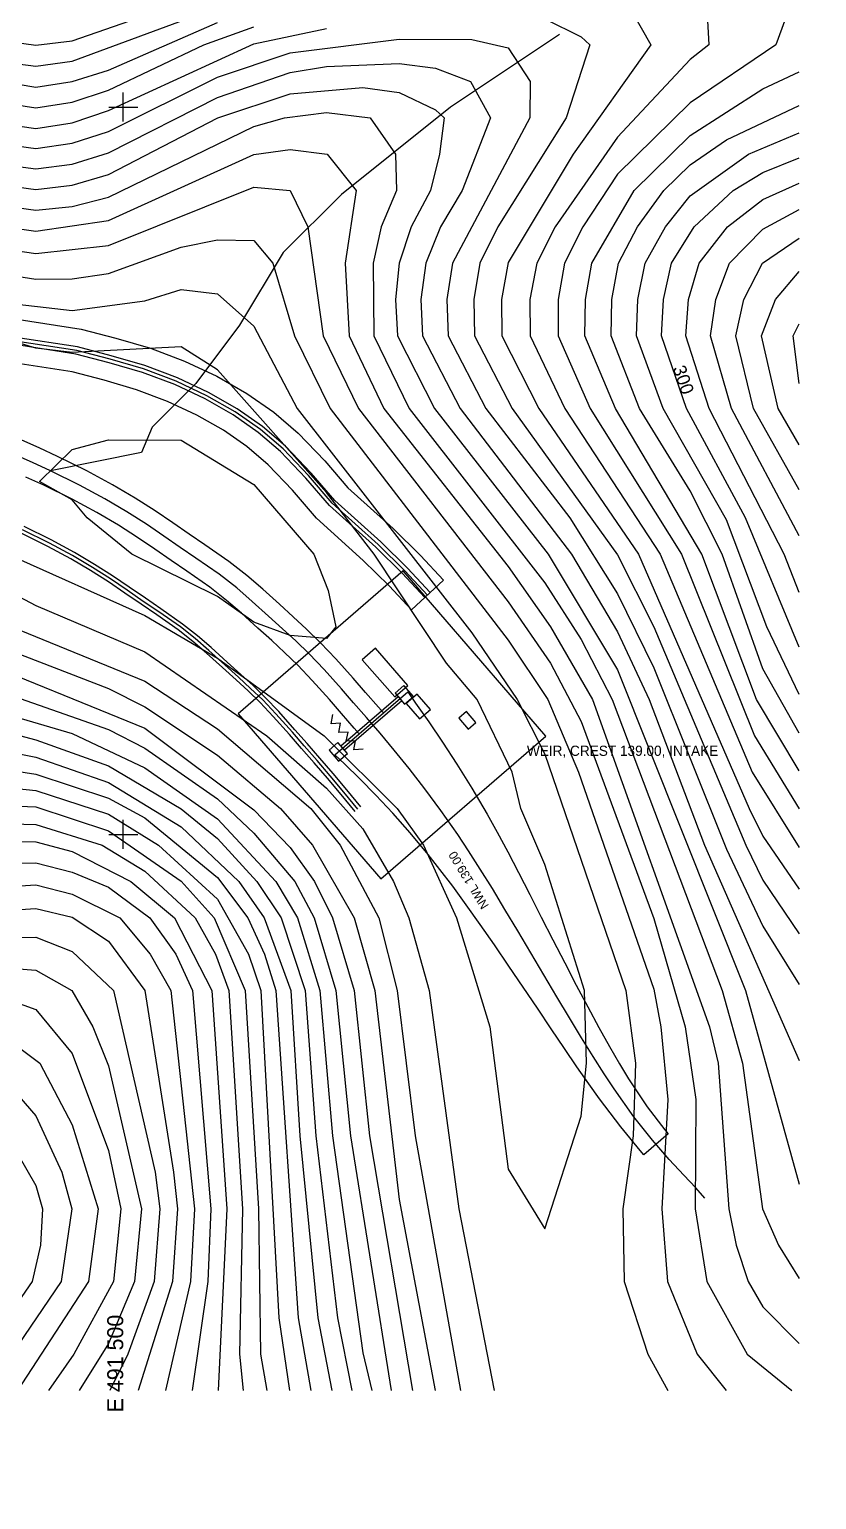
# Model space of a CAD drawing. Header units: metres. Extents: x 487515 to 493460, y 4520543 to 4524748.
# Drawn here: x 491435 to 491977, y 4520543 to 4521553 of the extents above; entities that cross this region are included whole.
import ezdxf
from ezdxf.enums import TextEntityAlignment as Align

# ---------------------------------------------------------------- set-up
doc = ezdxf.new("R2010")
doc.units = ezdxf.units.M
for name, color, linetype in [('CARRIAGEWAY-EDGE', 41, 'Continuous'), ('EXPROPRIATION-BOUNDARY', 1, 'Continuous'), ('FISH-PASS', 4, 'Continuous'), ('GRID-COORDINATES', 8, 'Continuous'), ('HEADRACE-AXIS', 5, 'Continuous'), ('HEADRACE-CHANNEL', 5, 'Continuous'), ('RESERVOIR-NWL-139', 150, 'Continuous'), ('RIVER-AXIS', 150, 'Continuous'), ('RIVER-WATER-EDGE', 150, 'Continuous'), ('ROAD-ACCESS', 41, 'Continuous'), ('SAND-TRAP', 4, 'Continuous'), ('STREAM', 150, 'Continuous'), ('TOPO-CONTOUR-MAJOR', 8, 'Continuous'), ('TOPO-CONTOUR-MINOR', 252, 'Continuous'), ('TOPO-TEXT', 8, 'Continuous'), ('WEIR-CONTROL-BUILDING', 2, 'Continuous'), ('WEIR-STRUCTURE', 4, 'Continuous')]:
    doc.layers.add(name, color=color, linetype=linetype)

msp = doc.modelspace()

# ---------------------------------------------------------------- linework, layer by layer
at = {"layer": 'CARRIAGEWAY-EDGE'}
for points in [[(491659.4, 4521015.8), (491649.8, 4521027.5), (491640.5, 4521038.6), (491631.4, 4521049.1), (491622.6, 4521059.1), (491614.4, 4521068.6), (491603.2, 4521081.1), (491594.1, 4521090.7), (491585.9, 4521098.6), (491577.6, 4521106.3), (491568.2, 4521114.7), (491557.2, 4521124.7), (491547.9, 4521132.7), (491537.8, 4521140.6), (491523, 4521150.9), (491512.3, 4521158.2), (491501.2, 4521165.9), (491489.8, 4521173.6), (491477.6, 4521181.4), (491463.9, 4521189.5), (491448.2, 4521198), (491429.7, 4521207.1)], [(491663.3, 4521018.9), (491653.7, 4521030.7), (491644.3, 4521041.9), (491635.2, 4521052.4), (491626.4, 4521062.4), (491618.1, 4521071.9), (491606.9, 4521084.5), (491597.6, 4521094.2), (491589.3, 4521102.3), (491580.9, 4521110), (491571.5, 4521118.4), (491560.5, 4521128.4), (491551.1, 4521136.6), (491540.8, 4521144.6), (491525.9, 4521155), (491515.2, 4521162.3), (491504, 4521170), (491492.6, 4521177.7), (491480.2, 4521185.6), (491466.4, 4521193.8), (491450.5, 4521202.4), (491431.8, 4521211.6)]]:
    msp.add_lwpolyline(points, dxfattribs=at)
at = {"layer": 'EXPROPRIATION-BOUNDARY'}
msp.add_lwpolyline([(491428.4, 4521354), (491471, 4521347.3), (491494.9, 4521341.2), (491518.7, 4521334.2), (491542.2, 4521325.4), (491564.4, 4521315), (491585.1, 4521303.2), (491603.5, 4521290.2), (491620.2, 4521275.9), (491638.6, 4521256.8), (491654.5, 4521238.3), (491685.6, 4521210.2), (491704.4, 4521191.8), (491720.2, 4521174.7), (491698.2, 4521154.3), (491682.9, 4521170.9), (491665.1, 4521188.3), (491633, 4521217.3), (491616.4, 4521236.6), (491599.6, 4521254.1), (491585.1, 4521266.6), (491569, 4521277.8), (491550.6, 4521288.3), (491530.5, 4521297.7), (491509.2, 4521305.7), (491487, 4521312.2), (491464.9, 4521317.9), (491423.2, 4521324.5)], dxfattribs=at)
msp.add_lwpolyline([(491790.6, 4521067.6), (491692.5, 4521181.1), (491579, 4521083), (491677.1, 4520969.5)], close=True, dxfattribs=at)
at = {"layer": 'FISH-PASS'}
msp.add_lwpolyline([(491664.9, 4521058.5), (491658.6, 4521058.1), (491659.8, 4521064.4), (491653.4, 4521064.2), (491654.6, 4521070.4), (491648.2, 4521070.1), (491649.4, 4521076.4), (491643, 4521076.1), (491644.1, 4521082.5)], dxfattribs=at)
at = {"layer": 'GRID-COORDINATES'}
for p, q in [((491490, 4521500), (491510, 4521500)), ((491500, 4521490), (491500, 4521510)), ((491500, 4520990), (491500, 4521010)), ((491490, 4521000), (491510, 4521000))]:
    msp.add_line(p, q, dxfattribs=at)
at = {"layer": 'HEADRACE-AXIS'}
msp.add_lwpolyline([(491709.2, 4521164.5), (491693.6, 4521181.3), (491675.3, 4521199.2), (491643.7, 4521227.8), (491627.5, 4521246.7), (491609.9, 4521265), (491594.3, 4521278.4), (491577, 4521290.5), (491557.5, 4521301.6), (491536.3, 4521311.6), (491514, 4521320), (491491, 4521326.7), (491468, 4521332.6), (491425.8, 4521339.2)], dxfattribs=at)
at = {"layer": 'HEADRACE-CHANNEL'}
for points in [[(491711.1, 4521166.2), (491695.4, 4521183.1), (491677.1, 4521201.1), (491645.5, 4521229.5), (491629.3, 4521248.4), (491611.6, 4521266.8), (491595.8, 4521280.4), (491578.4, 4521292.6), (491558.7, 4521303.9), (491537.3, 4521313.9), (491514.8, 4521322.3), (491491.6, 4521329.1), (491468.5, 4521335.1), (491426.2, 4521341.7)], [(491707.4, 4521162.8), (491691.8, 4521179.6), (491673.6, 4521197.4), (491641.9, 4521226.1), (491625.6, 4521245), (491608.2, 4521263.2), (491592.8, 4521276.4), (491575.7, 4521288.4), (491556.4, 4521299.4), (491535.4, 4521309.2), (491513.2, 4521317.6), (491490.3, 4521324.3), (491467.5, 4521330.2), (491425.4, 4521336.8)]]:
    msp.add_lwpolyline(points, dxfattribs=at)
at = {"layer": 'RESERVOIR-NWL-139'}
msp.add_lwpolyline([(491858.1, 4520779.8), (491855.5, 4520782.8), (491842.1, 4520799), (491827.5, 4520818.1), (491820.1, 4520828.6), (491812, 4520840.2), (491803.4, 4520852.9), (491794.3, 4520866.4), (491784.8, 4520880.5), (491775.1, 4520894.9), (491765.2, 4520909.5), (491755.3, 4520924), (491745.4, 4520938.1), (491735.8, 4520951.6), (491726.6, 4520964.3), (491717.8, 4520975.9), (491709.7, 4520986.2), (491697.2, 4521001.1), (491685.3, 4521014.7), (491673.8, 4521027), (491662.7, 4521038.2), (491652.1, 4521048.6), (491645.6, 4521054.8), (491695.6, 4521098), (491701, 4521090.3), (491710.1, 4521077.4), (491719.6, 4521063.4), (491729.5, 4521048.2), (491739.7, 4521031.7), (491750.3, 4521013.8), (491757.2, 4521001.5), (491764.4, 4520988.1), (491771.9, 4520973.7), (491779.6, 4520958.7), (491787.5, 4520943.2), (491795.5, 4520927.5), (491803.6, 4520911.8), (491811.5, 4520896.4), (491819.4, 4520881.5), (491827, 4520867.3), (491834.3, 4520854.1), (491841.2, 4520842.2), (491847.5, 4520831.9), (491860.3, 4520812.7), (491872.5, 4520796.9), (491874.7, 4520794.2)], close=True, dxfattribs=at)
at = {"layer": 'RIVER-AXIS'}
msp.add_lwpolyline([(491900, 4520750), (491893.7, 4520757), (491885.5, 4520765.7), (491875.5, 4520776.6), (491864, 4520789.8), (491851.2, 4520805.8), (491837.5, 4520825), (491830.6, 4520835.4), (491823.2, 4520847.2), (491815.2, 4520860.1), (491806.8, 4520873.9), (491798.2, 4520888.4), (491789.3, 4520903.4), (491780.4, 4520918.5), (491771.4, 4520933.6), (491762.5, 4520948.4), (491753.9, 4520962.7), (491745.5, 4520976.2), (491737.5, 4520988.7), (491730, 4521000), (491718.5, 4521016.4), (491707.4, 4521031.4), (491696.7, 4521045.2), (491686.4, 4521057.8), (491676.6, 4521069.5), (491667.2, 4521080.3), (491658.4, 4521090.4), (491650, 4521100), (491638.1, 4521113.4), (491627.8, 4521124.1), (491618.6, 4521133.1), (491609.5, 4521141.4), (491600, 4521150), (491588.7, 4521160.2), (491578.1, 4521169.4), (491566, 4521178.8), (491550, 4521190), (491539.2, 4521197.3), (491528, 4521205.1), (491515.9, 4521213.3), (491502.5, 4521221.8), (491487.3, 4521230.8), (491470, 4521240.2), (491450, 4521250), (491437.6, 4521255.7), (491423.7, 4521261.8)], dxfattribs=at)
at = {"layer": 'RIVER-WATER-EDGE'}
for points in [[(491678.9, 4521083.6), (491675.5, 4521087.5), (491666.7, 4521097.6), (491658.2, 4521107.3), (491646.2, 4521120.8), (491635.7, 4521131.8), (491626.1, 4521141.1), (491616.9, 4521149.6), (491607.4, 4521158.2), (491596, 4521168.5), (491585.1, 4521177.9), (491572.5, 4521187.7), (491556.2, 4521199.1), (491545.4, 4521206.4), (491534.2, 4521214.2), (491521.9, 4521222.5), (491508.2, 4521231.2), (491492.7, 4521240.4), (491475, 4521250), (491454.7, 4521259.9), (491442.1, 4521265.7), (491428.1, 4521271.9)], [(491662.3, 4521069.2), (491658.9, 4521073.1), (491650.1, 4521083.2), (491641.8, 4521092.7), (491630, 4521105.9), (491620, 4521116.3), (491611, 4521125.1), (491602.1, 4521133.3), (491592.6, 4521141.8), (491581.4, 4521152), (491571.1, 4521160.9), (491559.5, 4521170), (491543.8, 4521180.9), (491533, 4521188.3), (491521.8, 4521196), (491509.9, 4521204.1), (491496.7, 4521212.5), (491481.9, 4521221.2), (491464.9, 4521230.4), (491445.3, 4521240.1), (491433.1, 4521245.6)]]:
    msp.add_lwpolyline(points, dxfattribs=at)
at = {"layer": 'ROAD-ACCESS'}
msp.add_lwpolyline([(491661.3, 4521017.3), (491651.7, 4521029.1), (491642.4, 4521040.2), (491633.3, 4521050.7), (491624.5, 4521060.8), (491616.3, 4521070.2), (491605, 4521082.8), (491595.9, 4521092.4), (491587.6, 4521100.4), (491579.2, 4521108.2), (491569.9, 4521116.6), (491558.9, 4521126.5), (491549.5, 4521134.6), (491539.3, 4521142.6), (491524.5, 4521152.9), (491513.8, 4521160.2), (491502.6, 4521167.9), (491491.2, 4521175.7), (491478.9, 4521183.5), (491465.1, 4521191.7), (491449.3, 4521200.2), (491430.7, 4521209.3)], dxfattribs=at)
at = {"layer": 'SAND-TRAP'}
msp.add_lwpolyline([(491695.7, 4521102.3), (491673.4, 4521128), (491664.3, 4521120.1), (491686.7, 4521094.5)], close=True, dxfattribs=at)
at = {"layer": 'STREAM'}
msp.add_lwpolyline([(491800, 4521550), (491725, 4521500), (491650, 4521440), (491610, 4521400), (491580, 4521350), (491550, 4521310), (491520, 4521280), (491512.5, 4521262.5), (491450, 4521250)], dxfattribs=at)
at = {"layer": 'TOPO-CONTOUR-MAJOR'}
for points in [[(491297.4, 4521567.7), (491339.8, 4521543.5), (491389.8, 4521522.2), (491439.8, 4521513.8), (491464.8, 4521517.5), (491489.8, 4521525.4), (491564.8, 4521558.2)], [(491901.3, 4521567.7), (491902.7, 4521542.7), (491889.8, 4521532.7), (491839.8, 4521479.4), (491797, 4521417.7), (491784.4, 4521392.7), (491779.7, 4521367.7), (491779.8, 4521342.7), (491803.7, 4521292.7), (491869.2, 4521192.7), (491932.5, 4521042.7), (491964.8, 4520990.9)], [(491164.8, 4521555.3), (491239.8, 4521512.4), (491339.8, 4521466.9), (491389.8, 4521450.2), (491439.8, 4521443.4), (491464.8, 4521446.4), (491489.8, 4521453.6), (491565, 4521492.7), (491614.8, 4521509.1), (491664.8, 4521513.4), (491689.8, 4521510.1), (491714.8, 4521498.1), (491720.6, 4521492.7), (491717.4, 4521467.7), (491711.4, 4521442.7), (491698.1, 4521417.7), (491689.8, 4521392.7), (491687.2, 4521367.7), (491688.6, 4521342.7), (491714, 4521292.7), (491792.3, 4521192.7), (491839.8, 4521113.1), (491927.8, 4520892.7), (491964.8, 4520759.5)], [(491964.8, 4521128.8), (491927.9, 4521217.7), (491887.3, 4521292.7), (491870.1, 4521342.7), (491871.5, 4521367.7), (491877.1, 4521392.7), (491892.7, 4521417.7), (491919.5, 4521442.7), (491939.8, 4521455.1), (491964.8, 4521465.2)], [(491414.8, 4521365.9), (491464.8, 4521360.2), (491514.8, 4521366.9), (491539.8, 4521374.7), (491564.8, 4521371.6), (491589.8, 4521349.4), (491619.5, 4521292.7), (491739.8, 4521138.5), (491770.9, 4521092.7), (491789.8, 4521055.1), (491845.5, 4520892.7), (491852.2, 4520842.7), (491850.7, 4520792.7), (491843.5, 4520742.7), (491844.5, 4520692.7), (491860.8, 4520642.7), (491874.4, 4520617.7)], [(491964.8, 4521310), (491960.7, 4521342.7), (491964.8, 4521351)], [(490373.7, 4521242.7), (490449, 4521217.7), (490489.8, 4521207.9), (490539.8, 4521201.3), (490589.8, 4521206.4), (490839.8, 4521263.2), (490889.8, 4521271.6), (491014.8, 4521273.2), (491089.8, 4521278.1), (491139.8, 4521276.2), (491189.8, 4521268.9), (491214.8, 4521261.4), (491339.8, 4521210.3), (491439.8, 4521157.3), (491514.8, 4521125.6), (491598.8, 4521067.7), (491639.8, 4521031.9), (491664.8, 4521003.9), (491685.9, 4520967.7), (491696.5, 4520942.7), (491710.4, 4520892.7), (491730.8, 4520742.7), (491755.1, 4520617.7)], [(490314.8, 4521109), (490439.8, 4521080.2), (490514.8, 4521049.6), (490539.8, 4521042.5), (490564.8, 4521041.8), (490639.8, 4521054), (490739.8, 4521052.8), (490839.8, 4521090.8), (490889.8, 4521095.2), (491014.8, 4521072.1), (491064.8, 4521069.2), (491139.8, 4521070.3), (491164.8, 4521067.1), (491214.8, 4521054.8), (491289.8, 4521028.9), (491314.8, 4521023.9), (491439.8, 4521018.9), (491489.8, 4521002.5), (491539.8, 4520967.9), (491562.5, 4520942.7), (491583.9, 4520892.7), (491593.1, 4520742.7), (491594.5, 4520642.7), (491598.7, 4520617.7)], [(491385, 4521092.7), (491464.8, 4521069.3), (491514.8, 4521045.7), (491564.8, 4521010.7), (491604.9, 4520967.7), (491619.9, 4520942.7), (491635.1, 4520892.7), (491643.8, 4520792.7), (491664.8, 4520643.7), (491671, 4520617.7)], [(491389.8, 4520945.8), (491439.8, 4520949), (491464.8, 4520943), (491489.8, 4520926.6), (491514.8, 4520892.7), (491534.6, 4520767.7), (491537.3, 4520742.7), (491533.8, 4520692.7), (491510.3, 4520617.7)], [(490417, 4520842.7), (490439.8, 4520812.5), (490464.8, 4520799.5), (490489.8, 4520794.8), (490589.8, 4520805.9), (490639.8, 4520801.3), (490689.8, 4520804), (490714.8, 4520813.1), (490764.8, 4520838.4), (490894.7, 4520917.7), (490939.8, 4520932.7), (490989.8, 4520938.9), (491039.8, 4520941.2), (491089.8, 4520937), (491139.8, 4520923.8), (491264.8, 4520878.2), (491389.8, 4520849.7), (491414.8, 4520835.2), (491439.8, 4520806.5), (491457.7, 4520767.7), (491464.6, 4520742.7), (491457.3, 4520692.7), (491406.2, 4520617.7)]]:
    msp.add_lwpolyline(points, dxfattribs=at)
at = {"layer": 'TOPO-CONTOUR-MINOR'}
for points in [[(491185.5, 4521592.7), (491248.7, 4521542.7), (491339.8, 4521496.7), (491389.8, 4521478.5), (491439.8, 4521471.5), (491464.8, 4521475.1), (491489.8, 4521483.2), (491564.8, 4521520.5), (491614.8, 4521537.2), (491689.8, 4521546.6), (491739.8, 4521546.4), (491764.8, 4521540.8), (491779.9, 4521517.7), (491779.7, 4521492.7), (491726.5, 4521392.7), (491722.6, 4521367.7), (491723.5, 4521342.7), (491749.4, 4521292.7), (491807, 4521217.7), (491839.8, 4521165.5), (491864.8, 4521114.6), (491914.8, 4520989.9), (491939.8, 4520937), (491964.8, 4520896.8)], [(491364.8, 4521563.4), (491389.8, 4521552.4), (491414.8, 4521546), (491439.8, 4521542.5), (491464.8, 4521545.5), (491589.8, 4521589)], [(491264.8, 4521572.3), (491309.7, 4521542.7), (491389.8, 4521507.4), (491439.8, 4521499.5), (491464.8, 4521503.4), (491489.8, 4521511.6), (491555.5, 4521542.7), (491589.8, 4521555.1)], [(491339.8, 4521559.7), (491389.8, 4521537.3), (491414.8, 4521531.3), (491439.8, 4521528.1), (491464.8, 4521531.6), (491589.8, 4521577.9)], [(491243.6, 4521567.7), (491289.8, 4521536.8), (491339.8, 4521512.1), (491389.5, 4521492.7), (491439.8, 4521485.4), (491464.8, 4521489.3), (491489.8, 4521497.6), (491589.8, 4521543.5), (491639.8, 4521554.1)], [(491789.8, 4521560.8), (491814.8, 4521548.3), (491820.8, 4521542.7), (491804.6, 4521492.7), (491757.6, 4521417.7), (491745.3, 4521392.7), (491741, 4521367.7), (491741.5, 4521342.7), (491767.4, 4521292.7), (491839.8, 4521192.1), (491864.9, 4521142.7), (491928.1, 4520992.7), (491939.8, 4520968.6), (491964.8, 4520931.7)], [(491848.7, 4521567.7), (491862.7, 4521542.7), (491809.3, 4521467.7), (491764.8, 4521393.1), (491760.1, 4521367.7), (491760.4, 4521342.7), (491785.8, 4521292.7), (491854.3, 4521192.7), (491930.5, 4521017.7), (491939.8, 4520998.7), (491964.8, 4520962.3)], [(491957.9, 4521567.7), (491948.7, 4521542.7), (491889.8, 4521503), (491839.8, 4521453.8), (491816, 4521417.7), (491803.5, 4521392.7), (491799, 4521367.7), (491799, 4521342.7), (491821.2, 4521292.7), (491883.8, 4521192.7), (491934, 4521067.7), (491964.8, 4521017.6)], [(491389.8, 4521464.3), (491439.8, 4521457.5), (491464.8, 4521460.8), (491489.8, 4521468.6), (491564.8, 4521506.7), (491614.8, 4521523.7), (491639.8, 4521528), (491689.8, 4521530), (491714.8, 4521526.7), (491738.9, 4521517.7), (491752.6, 4521492.7), (491733, 4521442.7), (491718.2, 4521417.7), (491708.1, 4521392.7), (491704.7, 4521367.7), (491705.8, 4521342.7), (491731.6, 4521292.7), (491808.2, 4521192.7), (491839.8, 4521139.2), (491861.7, 4521092.7), (491899.6, 4520992.7), (491964.8, 4520844.6)], [(491964.8, 4521043.6), (491935.4, 4521092.7), (491897.9, 4521192.7), (491838.4, 4521292.7), (491817.5, 4521342.7), (491817.8, 4521367.7), (491822.2, 4521392.7), (491851.4, 4521442.7), (491889.8, 4521480.5), (491939.8, 4521512.6), (491964.8, 4521524.2)], [(491964.8, 4521069.6), (491939.8, 4521113.9), (491911.8, 4521192.7), (491889.8, 4521236.1), (491855, 4521292.7), (491835.6, 4521342.7), (491836, 4521367.7), (491840.6, 4521392.7), (491853.6, 4521417.7), (491871.8, 4521442.7), (491889.8, 4521460.4), (491914.8, 4521477.5), (491964.8, 4521501.1)], [(491389.8, 4521436), (491439.8, 4521429.2), (491464.8, 4521431.6), (491489.8, 4521438.2), (491589.8, 4521486.7), (491610.8, 4521492.7), (491639.8, 4521496.2), (491669.7, 4521492.7), (491687.3, 4521467.7), (491687.9, 4521442.7), (491677.4, 4521417.7), (491671.9, 4521392.7), (491672.3, 4521342.7), (491696.6, 4521292.7), (491789.8, 4521173), (491814.8, 4521133.9), (491836.2, 4521092.7), (491911.9, 4520892.7), (491925.9, 4520842.7), (491939.7, 4520742.7), (491950.5, 4520717.7), (491964.8, 4520694.8)], [(491964.8, 4521096.2), (491942.5, 4521142.7), (491914.8, 4521216.2), (491871.3, 4521292.7), (491853, 4521342.7), (491853.9, 4521367.7), (491858.9, 4521392.7), (491872.8, 4521417.7), (491889.8, 4521439), (491929.9, 4521467.7), (491964.8, 4521482.2)], [(491389.8, 4521421.8), (491439.8, 4521414.8), (491489.8, 4521422), (491589.8, 4521467.4), (491614.8, 4521470.8), (491640.3, 4521467.7), (491660.1, 4521442.7), (491652.6, 4521392.7), (491655.3, 4521342.7), (491679.3, 4521292.7), (491764.8, 4521184.2), (491793.9, 4521142.7), (491822.6, 4521092.7), (491903.1, 4520867.7), (491909.2, 4520842.7), (491916.5, 4520742.7), (491921.5, 4520717.7), (491929.7, 4520692.7), (491939.8, 4520675.2), (491964.8, 4520650)], [(491389.8, 4521406.7), (491439.8, 4521399.3), (491489.8, 4521404.8), (491589.8, 4521445), (491614.8, 4521442.7), (491626.9, 4521417.7), (491637.4, 4521342.7), (491661.7, 4521292.7), (491764.8, 4521160), (491793.8, 4521117.7), (491814.8, 4521077.7), (491864.8, 4520942.2), (491886.5, 4520867.7), (491893.8, 4520817.7), (491893.3, 4520742.7), (491901.2, 4520692.7), (491929.1, 4520642.7), (491959.8, 4520617.7)], [(491964.8, 4521166.4), (491954.6, 4521192.7), (491902.9, 4521292.7), (491886.8, 4521342.7), (491888.8, 4521367.7), (491896, 4521392.7), (491915.6, 4521417.7), (491939.8, 4521436.4), (491964.8, 4521447.8)], [(491964.8, 4521205.2), (491918.3, 4521292.7), (491903.9, 4521342.7), (491907.4, 4521367.7), (491916.8, 4521392.7), (491939.8, 4521416.2), (491964.8, 4521429.5)], [(491964.8, 4521236.8), (491933.5, 4521292.7), (491921.2, 4521342.7), (491926.7, 4521367.7), (491939.5, 4521392.7), (491964.8, 4521409.9)], [(491414.8, 4521385.5), (491439.8, 4521381.6), (491464.8, 4521381.9), (491489.8, 4521385.6), (491539.8, 4521403.6), (491564.8, 4521408.8), (491589.8, 4521408.2), (491602.9, 4521392.7), (491617.7, 4521342.7), (491642.4, 4521292.7), (491764.8, 4521133.6), (491791.9, 4521092.7), (491813, 4521042.7), (491864.8, 4520893.5), (491869.6, 4520867.7), (491874.6, 4520817.7), (491870.3, 4520742.7), (491874.2, 4520692.7), (491894.6, 4520642.7), (491914.5, 4520617.7)], [(491964.8, 4521267.8), (491950.3, 4521292.7), (491938.8, 4521342.7), (491948.5, 4521367.7), (491964.8, 4521387)], [(491420.7, 4521192.7), (491514.8, 4521150.5), (491564.8, 4521121.1), (491638.1, 4521067.7), (491688.4, 4521017.7), (491706.5, 4520992.7), (491729.2, 4520942.7), (491752.2, 4520867.7), (491764.8, 4520769.9), (491789.8, 4520728.8), (491814.8, 4520806.4), (491818.6, 4520842.7), (491817.3, 4520892.7), (491789.8, 4520979.3), (491773.3, 4521017.7), (491767.5, 4521042.7), (491743.4, 4521092.7), (491722.3, 4521117.7), (491672.6, 4521192.7), (491639.8, 4521235), (491564.8, 4521319.3), (491539.8, 4521335.2), (491464.8, 4521331.2), (491439.8, 4521334.3), (491339.8, 4521364.6)], [(490414.8, 4521209.8), (490477.6, 4521192.7), (490539.8, 4521184.4), (490564.8, 4521185.2), (490613.9, 4521192.7), (490889.8, 4521250.8), (490939.8, 4521251.4), (490989.8, 4521247.8), (491089.8, 4521258.2), (491139.8, 4521258.2), (491189.8, 4521249.9), (491314.8, 4521203.3), (491423.3, 4521142.7), (491514.8, 4521105.4), (491564.8, 4521072.5), (491629.1, 4521017.7), (491649.2, 4520992.7), (491675.7, 4520942.7), (491688.3, 4520892.7), (491700.7, 4520792.7), (491731.9, 4520617.7)], [(490414.8, 4521193.1), (490489.8, 4521175.7), (490539.8, 4521169.4), (490564.8, 4521170.1), (490889.8, 4521231.5), (491014.8, 4521227.1), (491089.8, 4521239.1), (491139.8, 4521240.5), (491189.8, 4521232), (491289.8, 4521197.2), (491339.8, 4521173.5), (491389.8, 4521141.5), (491414.8, 4521129.1), (491489.8, 4521100.3), (491514.8, 4521087.7), (491564.8, 4521054.4), (491608.1, 4521017.7), (491630.1, 4520992.7), (491658.7, 4520942.7), (491672.9, 4520892.7), (491689.8, 4520748.9), (491714.5, 4520617.7)], [(490389.8, 4521186.3), (490489.8, 4521161.5), (490539.8, 4521154.5), (490564.8, 4521155), (490889.8, 4521213.1), (490939.8, 4521211.8), (490989.8, 4521205.7), (491014.8, 4521206.3), (491089.8, 4521221.4), (491139.8, 4521223.6), (491189.8, 4521214.7), (491289.8, 4521181.2), (491319.5, 4521167.7), (491389.8, 4521123.9), (491514.8, 4521073), (491589.8, 4521016.9), (491614.8, 4520990.9), (491631.6, 4520967.7), (491643.9, 4520942.7), (491658.8, 4520892.7), (491669.3, 4520792.7), (491699, 4520617.7)], [(490414.8, 4521165), (490514.8, 4521142.9), (490564.8, 4521139.9), (490889.8, 4521194.9), (490939.8, 4521192.6), (490989.8, 4521185.2), (491014.8, 4521185.6), (491089.8, 4521202.9), (491139.8, 4521206), (491189.8, 4521196.6), (491289.8, 4521165), (491314.8, 4521152.9), (491389.8, 4521107.1), (491489.8, 4521072.1), (491514.8, 4521059.2), (491564.8, 4521024.4), (491589.8, 4521000.9), (491618, 4520967.7), (491631.4, 4520942.7), (491646.3, 4520892.7), (491656.3, 4520792.7), (491684.3, 4520617.7)], [(490339.8, 4521131.4), (490439.8, 4521107.4), (490539.8, 4521078.5), (490564.8, 4521077.5), (490639.8, 4521088.4), (490739.8, 4521095.8), (490817.8, 4521117.7), (490864.8, 4521125.7), (490914.8, 4521124.4), (490989.8, 4521108), (491039.8, 4521103.8), (491139.8, 4521115.7), (491189.8, 4521108.7), (491239.8, 4521096.6), (491339.8, 4521057.1), (491439.8, 4521041.4), (491489.8, 4521024.9), (491514.8, 4521011.3), (491564.8, 4520970.3), (491585.6, 4520942.7), (491597.1, 4520917.7), (491605, 4520892.7), (491620.3, 4520667.7), (491629, 4520617.7)], [(490337.2, 4521117.7), (490439.8, 4521094.3), (490539.8, 4521060.9), (490564.8, 4521060), (490639.8, 4521071.6), (490739.8, 4521074.8), (490839.8, 4521106.9), (490889.8, 4521110.9), (490914.8, 4521108.4), (491014.8, 4521087.4), (491064.8, 4521086.2), (491139.8, 4521091.4), (491164.8, 4521089.3), (491214.8, 4521078.6), (491317.9, 4521042.7), (491439.8, 4521030.2), (491489.8, 4521013.9), (491524.3, 4520992.7), (491564.8, 4520955.4), (491586.2, 4520917.7), (491594.7, 4520892.7), (491606.9, 4520667.7), (491614.3, 4520617.7)], [(491364.8, 4521084.9), (491439.8, 4521065.1), (491489.8, 4521047.1), (491539.8, 4521017.6), (491564.8, 4520997.1), (491591.9, 4520967.7), (491608.5, 4520942.7), (491625.2, 4520892.7), (491632.4, 4520792.7), (491647.4, 4520667.7), (491657.3, 4520617.7)], [(491364.8, 4521068.2), (491439.8, 4521053.2), (491489.8, 4521035.7), (491539.8, 4521005.3), (491579.4, 4520967.7), (491597, 4520942.7), (491615.3, 4520892.7), (491621.5, 4520792.7), (491633.8, 4520667.7), (491643.5, 4520617.7)], [(491389.8, 4521008.1), (491439.8, 4521006.9), (491485.5, 4520992.7), (491514.8, 4520974.7), (491549.4, 4520942.7), (491563.5, 4520917.7), (491572.7, 4520892.7), (491582.1, 4520742.7), (491580, 4520642.7), (491582.4, 4520617.7)], [(491414.8, 4520995.2), (491439.8, 4520994.8), (491464.8, 4520988.2), (491505.3, 4520967.7), (491535.3, 4520942.7), (491560.9, 4520892.7), (491571.3, 4520742.7), (491565.2, 4520617.7)], [(491414.8, 4520980.3), (491439.8, 4520980.4), (491464.8, 4520974.1), (491489.8, 4520963.7), (491518.4, 4520942.7), (491536.2, 4520917.7), (491547.7, 4520892.7), (491560.2, 4520742.7), (491558.2, 4520692.7), (491547.4, 4520617.7)], [(491389.8, 4520962.2), (491439.8, 4520965.4), (491464.8, 4520959), (491497.7, 4520942.7), (491518.6, 4520917.7), (491532.7, 4520892.7), (491548.9, 4520742.7), (491546.2, 4520692.7), (491529.1, 4520617.7)], [(490414.8, 4520808.7), (490439.8, 4520785.8), (490464.8, 4520778), (490489.8, 4520776), (490589.8, 4520785.2), (490639.8, 4520778.8), (490689.8, 4520782.5), (490739.8, 4520806.4), (490889.8, 4520894), (490939.8, 4520914.5), (490989.8, 4520923.7), (491039.8, 4520927.5), (491089.8, 4520923.5), (491114.8, 4520917.8), (491239.8, 4520871.5), (491364.8, 4520836.2), (491389.8, 4520824.4), (491414.8, 4520801.6), (491439.8, 4520758.7), (491444.5, 4520742.7), (491443.1, 4520717.7), (491437.3, 4520692.7), (491385.6, 4520617.7)], [(491389.8, 4520928.4), (491439.8, 4520929.4), (491464.8, 4520919.5), (491493.4, 4520892.7), (491521.9, 4520767.7), (491525.1, 4520742.7), (491521.2, 4520692.7), (491503.2, 4520642.7), (491490.7, 4520617.7)], [(491389.8, 4520910.5), (491439.8, 4520906.7), (491464.7, 4520892.7), (491479.2, 4520867.7), (491489.8, 4520840.8), (491512.5, 4520742.7), (491507.8, 4520692.7), (491489.8, 4520649.9), (491469.8, 4520617.7)], [(491414.8, 4520888.5), (491439.8, 4520879.6), (491464.8, 4520849.3), (491489.8, 4520782.6), (491498.4, 4520742.7), (491493.3, 4520692.7), (491466.1, 4520642.7), (491448.7, 4520617.7)], [(491414.8, 4520863.3), (491442.7, 4520842.7), (491464.8, 4520800.3), (491482.8, 4520742.7), (491476.1, 4520692.7), (491427.4, 4520617.7)]]:
    msp.add_lwpolyline(points, dxfattribs=at)
msp.add_lwpolyline([(491464.8, 4521230), (491442.4, 4521242.7), (491464.8, 4521264.5), (491489.8, 4521271.2), (491539.8, 4521271.1), (491589.8, 4521240.6), (491631, 4521192.7), (491641, 4521167.7), (491646.2, 4521142.7), (491639.8, 4521134.6), (491614.8, 4521136.8), (491589.8, 4521146), (491564.8, 4521163.5), (491505.9, 4521192.7), (491475.2, 4521217.7)], close=True, dxfattribs=at)
at = {"layer": 'WEIR-CONTROL-BUILDING'}
msp.add_lwpolyline([(491742.5, 4521077), (491736, 4521084.6), (491730.7, 4521080), (491737.2, 4521072.4)], close=True, dxfattribs=at)
at = {"layer": 'WEIR-STRUCTURE'}
for points in [[(491699.6, 4521094.9), (491693, 4521102.4), (491687, 4521097.2), (491693.5, 4521089.6)], [(491711.2, 4521085.9), (491702.1, 4521096.5), (491694.5, 4521089.9), (491703.7, 4521079.4)], [(491691.6, 4521091.9), (491652.2, 4521057.9), (491649.6, 4521060.9), (491689, 4521094.9)], [(491654.2, 4521055.6), (491647.6, 4521063.2), (491641.6, 4521058), (491648.1, 4521050.4)]]:
    msp.add_lwpolyline(points, close=True, dxfattribs=at)

# ---------------------------------------------------------------- texts
at = {"layer": 'GRID-COORDINATES'}
msp.add_text('E 491 500', height=11, rotation=90, dxfattribs=at).set_placement((491500, 4520602.7))
at = {"layer": 'RESERVOIR-NWL-139'}
msp.add_text('NWL 139.00', height=6, rotation=121.2683, dxfattribs=at).set_placement((491751.6, 4520951))
at = {"layer": 'TOPO-TEXT'}
msp.add_text('300', height=9, rotation=289.059, dxfattribs=at).set_placement((491881, 4521311.1), align=Align.CENTER)
at = {"layer": 'WEIR-STRUCTURE'}
msp.add_text('WEIR, CREST 139.00, INTAKE', height=7, dxfattribs=at).set_placement((491777.6, 4521054))

doc.saveas('drawing.dxf')
